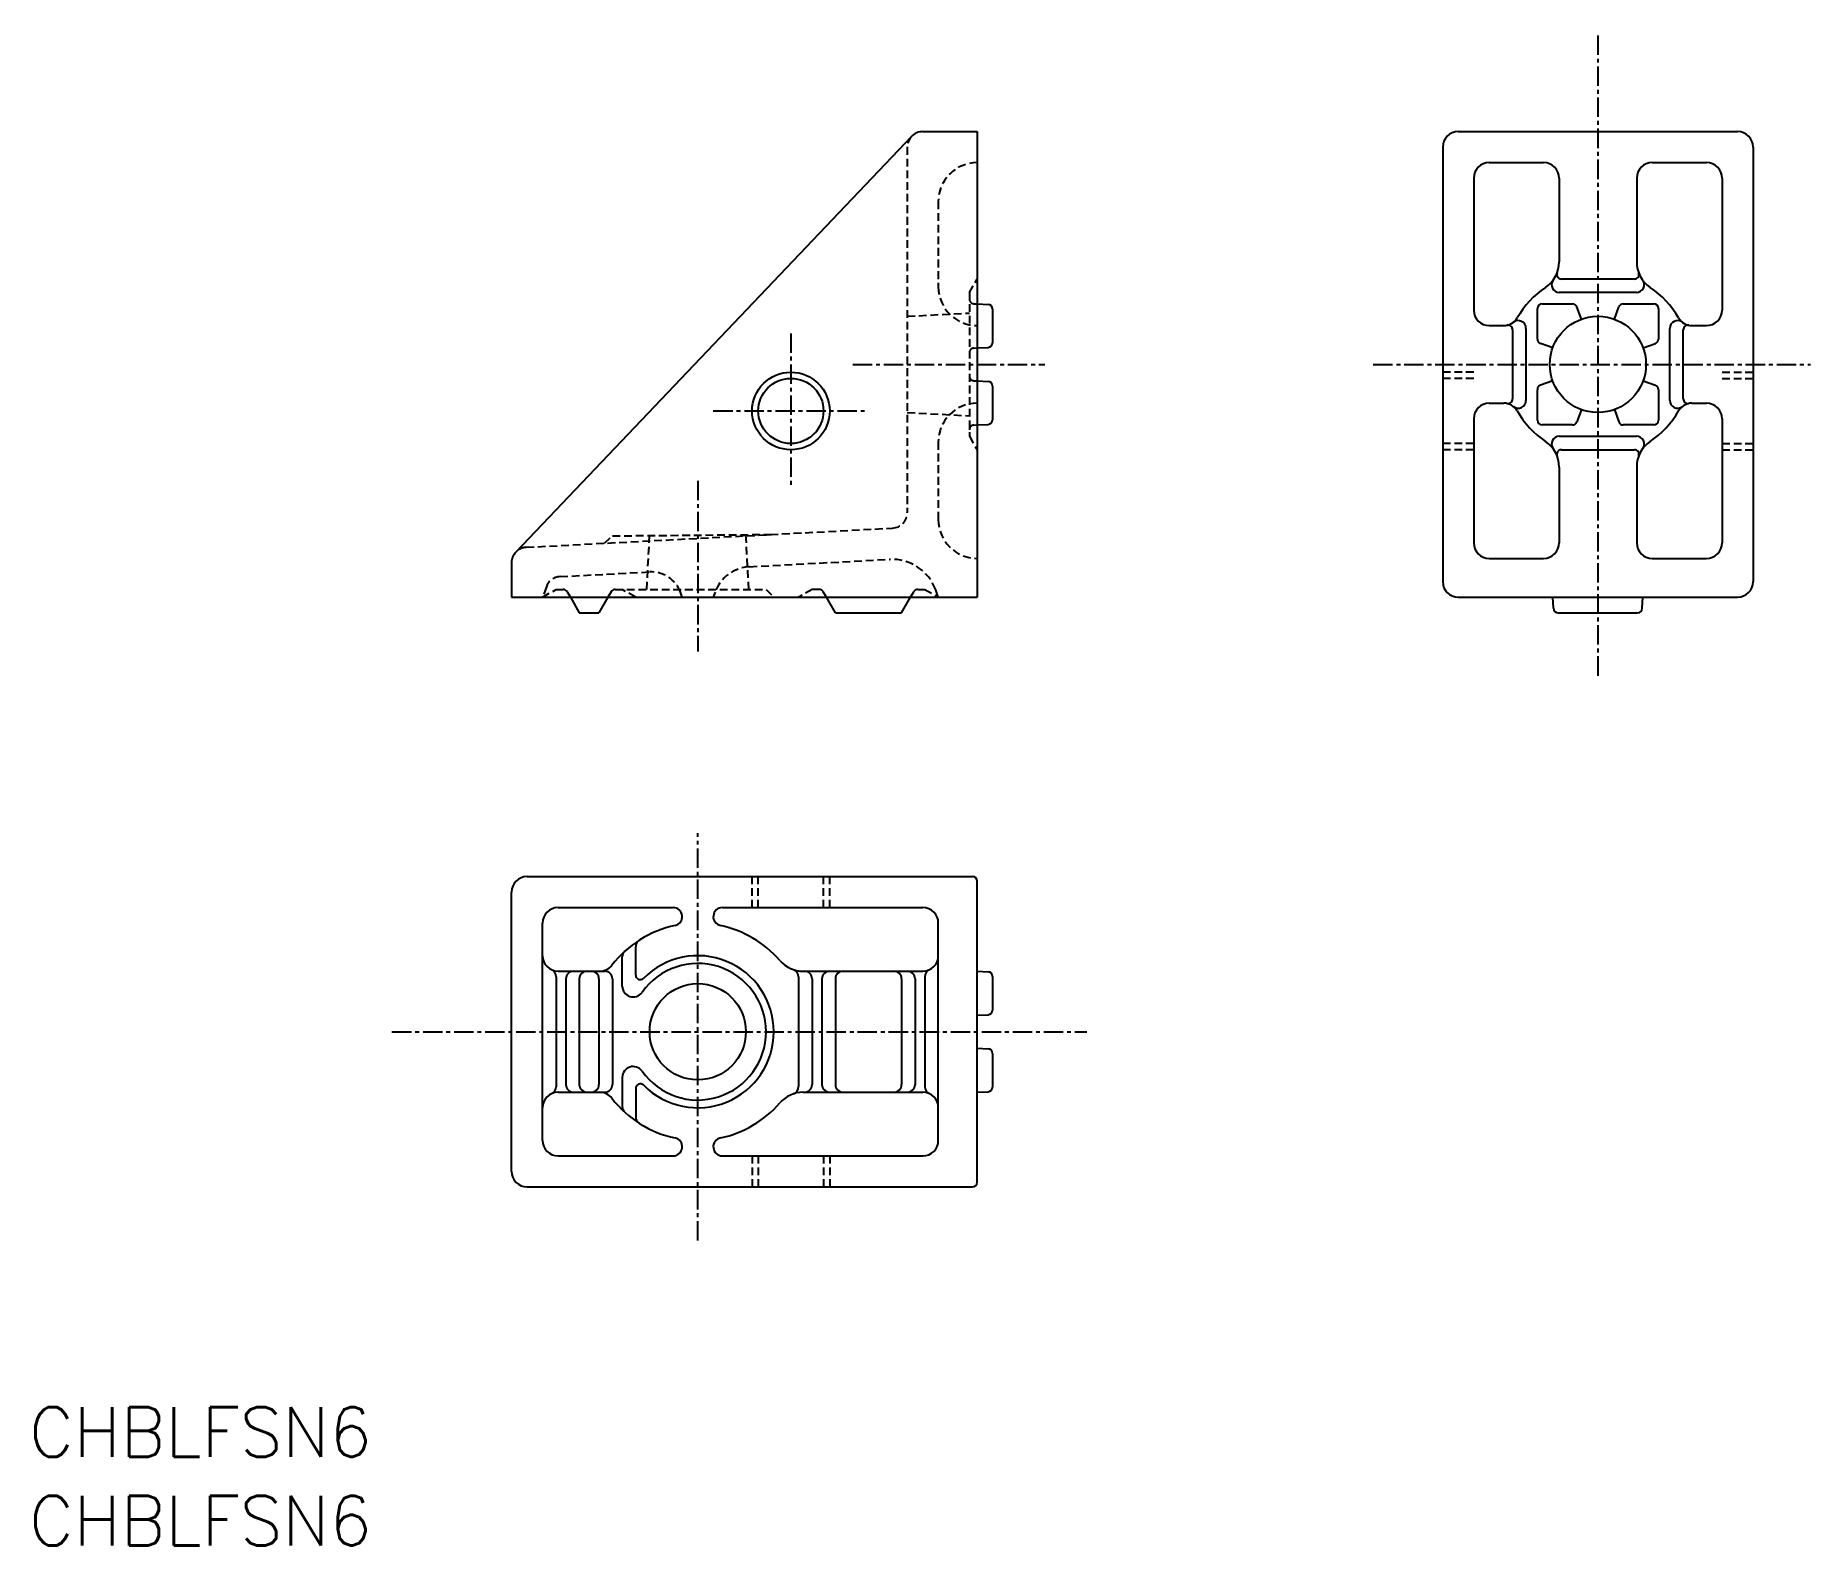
# Model space of a CAD drawing. Extents: x -49 to 66, y -73 to 24.
import ezdxf

# ---------------------------------------------------------------- set-up
doc = ezdxf.new("R2010")
doc.units = 0
doc.linetypes.add('CENTER', pattern=[2, 1.25, -0.25, 0.25, -0.25])
doc.linetypes.add('DASHED', pattern=[0.75, 0.5, -0.25])
doc.layers.get('0').update_dxf_attribs({"linetype": 'CONTINUOUS'})
doc.layers.add('CENTER', color=1, linetype='CENTER')
doc.styles.get("Standard").update_dxf_attribs({"font": 'txt.shx', "bigfont": 'bigfont.shx'})

msp = doc.modelspace()

# ---------------------------------------------------------------- linework, layer by layer
at = {"color": 7, "linetype": 'CONTINUOUS'}
for p, q in [((7.775725, 17.689516), (-17.724277, -9.095847)), ((8.499993, 18), (11.999993, 18)), ((11.999993, 18), (11.999993, -12)), ((42.999993, 18), (60.999993, 18)), ((41.999993, 17), (41.999993, -11)), ((61.999993, 17), (61.999993, -11)), ((43.999993, 15), (43.999993, 6.5)), ((44.999993, 16), (48.499993, 16)), ((49.499993, 15), (49.499993, 9.61438)), ((54.499993, 15), (54.499993, 9.61438)), ((55.499993, 16), (58.999993, 16)), ((59.999993, 15), (59.999993, 6.5)), ((54.349, 8.5), (49.650994, 8.5)), ((11.999995, 6.899998), (12.715695, 6.86249)), ((48.399994, 6.899994), (50.370453, 6.899994)), ((54.485451, 7.633972), (49.514542, 7.633972)), ((53.62954, 6.899994), (55.599991, 6.899994)), ((12.999993, 6.562901), (12.999993, 4.39736)), ((48.099991, 4.629547), (48.099991, 6.599991)), ((50.939736, 5.913049), (50.652363, 6.702603)), ((53.060261, 5.913042), (53.347638, 6.702603)), ((55.899987, 6.600006), (55.899987, 4.629547)), ((44.999993, 5.5), (45.937813, 5.5)), ((46.499993, 5.226715), (46.499993, 0.773285)), ((47.366028, 5.321686), (47.366028, 0.678314)), ((56.633957, 0.678314), (56.633957, 5.321686)), ((57.499993, 0.773285), (57.499993, 5.226715)), ((58.062172, 5.5), (58.999993, 5.5)), ((11.999993, 4.060263), (12.715701, 4.097772)), ((49.086953, 4.060258), (48.297394, 4.347635)), ((54.913041, 4.060255), (55.702591, 4.34763)), ((12, 1.939739), (12.715701, 1.90223)), ((12.999993, 1.602641), (12.999993, -0.562904)), ((48.099999, -0.600006), (48.099999, 1.370453)), ((49.086949, 1.939732), (48.297394, 1.652358)), ((54.913048, 1.939735), (55.702607, 1.652358)), ((55.899994, 1.370453), (55.899994, -0.599991)), ((44.999993, 0.5), (45.937813, 0.5)), ((50.93974, 0.086951), (50.652363, -0.70261)), ((53.060254, 0.086951), (53.347626, -0.702598)), ((58.062172, 0.5), (58.999993, 0.5)), ((11.999995, -0.900001), (12.715695, -0.862493)), ((43.999993, -0.5), (43.999993, -8.5)), ((50.370446, -0.900009), (48.399994, -0.900009)), ((55.599991, -0.899994), (53.62954, -0.899994)), ((59.999993, -0.5), (59.999993, -8.5)), ((49.514542, -1.633972), (54.485451, -1.633972)), ((49.650994, -2.5), (54.349, -2.5)), ((49.499993, -3.61438), (49.499993, -8.5)), ((54.499993, -3.61438), (54.499993, -8.5)), ((-18.000007, -9.785363), (-18.000007, -12)), ((44.999993, -9.5), (48.499993, -9.5)), ((55.499993, -9.5), (58.999993, -9.5)), ((-18.000007, -12), (11.999993, -12)), ((-14.211327, -12.000001), (-13.633978, -12.999998)), ((-11.788681, -12.000002), (-12.366032, -13.000002)), ((2.866017, -13.000001), (2.288666, -12)), ((7.133971, -13), (7.711319, -12.000003)), ((42.999993, -12), (60.999993, -12)), ((49.137501, -12.715699), (49.099995, -12.000006)), ((54.862481, -12.715702), (54.899994, -12.00001)), ((-13.633979, -13), (-12.366035, -13)), ((2.866021, -13), (7.133973, -13)), ((49.437089, -13), (54.56289, -13)), ((-17.000006, -30.000005), (11.699996, -30.000005)), ((11.999993, -49.700002), (11.999993, -30.300009)), ((-18.000006, -49.000005), (-18.000006, -31.000005)), ((-15.000006, -32.000005), (-7.583598, -32.000005)), ((-4.416411, -32.000005), (8.499995, -32.000005)), ((-16.000006, -47.000005), (-16.000006, -33.000005)), ((9.499995, -47.000005), (9.499995, -33.000005)), ((-10.866032, -37.058203), (-10.866032, -35.184637)), ((-10.000006, -36.346243), (-10.000006, -34.522787)), ((-15.13398, -36.459448), (-15.13398, -43.540579)), ((-15.000006, -36.100012), (-12.000005, -36.100012)), ((-14.500004, -36.600012), (-14.500004, -43.400015)), ((-13.63398, -36.600012), (-13.63398, -43.400015)), ((-12.366032, -36.600012), (-12.366032, -43.400015)), ((-11.500005, -36.600012), (-11.500005, -43.400015)), ((0.499996, -36.469793), (0.499996, -43.530233)), ((0.79632, -36.100012), (8.499995, -36.100012)), ((1.366022, -36.600012), (1.366022, -43.400015)), ((1.999996, -36.600012), (1.999996, -43.400015)), ((2.866022, -36.600012), (2.866022, -43.400015)), ((7.133971, -36.600012), (7.133971, -43.400015)), ((7.999995, -36.600012), (7.999995, -43.400015)), ((8.633971, -36.459448), (8.633971, -43.540579)), ((11.999995, -36.100006), (12.715699, -36.137514)), ((12.999993, -36.437109), (12.999993, -38.602651)), ((11.999997, -38.939749), (12.715697, -38.902241)), ((11.999997, -41.060264), (12.715697, -41.097772)), ((12.999993, -41.39736), (12.999993, -43.562917)), ((-10.866032, -42.941808), (-10.866032, -44.815374)), ((-15.000006, -43.900015), (-12.000005, -43.900015)), ((-10.000006, -43.653768), (-10.000006, -45.477239)), ((0.796318, -43.900015), (8.499995, -43.900015)), ((11.999995, -43.900011), (12.715695, -43.862501)), ((-15.000006, -48.000005), (-7.583596, -48.000005)), ((-4.416413, -48.000005), (8.499995, -48.000005)), ((-17.000006, -50.000005), (11.699996, -50.000005))]:
    msp.add_line(p, q, dxfattribs=at)
at = {"color": 3, "linetype": 'DASHED'}
for p, q in [((7.499993, 17), (7.499993, -6.551036)), ((9.499993, 13.5), (9.499993, 8)), ((11.499993, 7.633978), (11.999993, 8.500002)), ((11.499993, 7.633974), (11.499993, -1.63397)), ((11.784295, 6.911303), (11.999995, 6.899998)), ((7.499997, 6.1), (11.499993, 6.309631)), ((11.784293, 4.048958), (11.999993, 4.060263)), ((43.999993, 2.5), (41.999993, 2.5)), ((59.999993, 2.5), (61.999993, 2.5)), ((11.784293, 1.951042), (12, 1.939739)), ((43.999993, 2.1), (41.999993, 2.1)), ((59.999993, 2.1), (61.999993, 2.1)), ((7.499997, -0.1), (11.5, -0.309632)), ((11.784295, -0.911306), (11.999995, -0.900001)), ((9.499993, -2), (9.499993, -7)), ((11.499993, -1.633975), (11.999993, -2.5)), ((43.999993, -2.1), (41.999993, -2.1)), ((59.999993, -2.1), (61.999993, -2.1)), ((43.999993, -2.5), (41.999993, -2.5)), ((59.999993, -2.5), (61.999993, -2.5)), ((-17.052339, -8.786734), (6.552331, -7.549665)), ((-11.500003, -8.047998), (-1.249522, -7.958543)), ((-9.286563, -11.5), (-9.102839, -7.994338)), ((-2.71344, -11.5), (-2.900001, -7.940207)), ((-12.007068, -8.522325), (-11.500001, -8.015257)), ((-2.664031, -10.035419), (6.353806, -9.562814)), ((-15.756758, -11.331687), (-16.000005, -12.000002)), ((-14.869403, -10.675075), (-9.0984, -10.37263)), ((-16.000007, -12), (-15.133981, -11.5)), ((-15.133979, -11.5), (-14.67321, -11.5)), ((-14.413401, -11.649999), (-14.211327, -12.000001)), ((-11.586607, -11.649999), (-11.788681, -12.000002)), ((-11.326805, -11.5), (-1.600006, -11.5)), ((-10.000008, -11.999997), (-10.866034, -11.499997)), ((-10.000008, -11.999997), (-10.866034, -11.499997)), ((-7.000002, -11.999999), (-7.114344, -11.685848)), ((-4.882424, -11.676944), (-5.000007, -12.000001)), ((-1.600004, -11.499999), (-1.100004, -12)), ((1.366021, -11.499999), (0.499995, -11.999999)), ((1.82679, -11.5), (1.366021, -11.5)), ((2.288666, -12), (2.086594, -11.650001)), ((7.711319, -12.000003), (7.913394, -11.65)), ((8.173203, -11.5), (8.633973, -11.5)), ((8.633967, -11.499998), (9.499993, -11.999998)), ((9.499997, -11.999996), (9.329894, -11.532641)), ((-2.5, -32.000012), (-2.5, -30.000012)), ((-2.1, -32.000012), (-2.1, -30.000012)), ((2.099986, -32.000012), (2.099986, -30.000012)), ((2.499986, -32.000012), (2.499986, -30.000012)), ((-2.5, -47.999998), (-2.5, -49.999998)), ((-2.1, -47.999998), (-2.1, -49.999998)), ((2.099986, -47.999998), (2.099986, -49.999998)), ((2.499986, -47.999998), (2.499986, -49.999998))]:
    msp.add_line(p, q, dxfattribs=at)
at = {"color": 7, "linetype": 'CONTINUOUS'}
for centre, radius in [((51.999993, 3), 3.1), ((0, 0), 2.5), ((0, 0), 2.1), ((-6.000005, -40.000005), 3.1)]:
    msp.add_circle(centre, radius, dxfattribs=at)
at = {"color": 3, "linetype": 'DASHED'}
for centre, radius, start, end in [((8.499993, 17), 1, 136.408234, 179.999985), ((11.999993, 13.5), 2.5, 89.999993, 179.999985), ((11.999993, 8), 2.5, 179.999972, 269.999971), ((11.799996, 7.210892), 0.3, 179.999972, 266.999961), ((11.799996, 3.749369), 0.3, 92.999989, 179.999985), ((11.799996, 2.250632), 0.3, 179.999972, 266.999961), ((11.999993, -2), 2.5, 89.999993, 179.999985), ((11.799996, -1.210894), 0.3, 92.999989, 179.999985), ((6.499993, -6.551036), 1, 273.000017, 359.999995), ((11.999993, -7), 2.5, 179.999972, 269.999971), ((-17.000007, -9.785363), 1, 92.999989, 136.408234), ((-2.533187, -12.531992), 2.5, 92.999989, 159.999978), ((6.510811, -12.558702), 3, 20.000002, 92.999989), ((-14.81707, -11.673705), 1, 92.999989, 159.999978), ((-8.993728, -12.369889), 2, 20.000002, 92.999989), ((1.82679, -11.8), 0.3, 30.000001, 89.999993), ((8.173203, -11.8), 0.3, 89.999993, 149.999981)]:
    msp.add_arc(centre, radius, start, end, dxfattribs=at)
at = {"color": 7, "linetype": 'CONTINUOUS'}
for centre, radius, start, end in [((8.499993, 17), 1, 89.999993, 136.408234), ((42.999993, 17), 1, 89.999993, 179.999985), ((60.999993, 17), 1, 0, 89.999993), ((44.999993, 15), 1, 89.999993, 179.999985), ((48.499993, 15), 1, 0, 89.999993), ((55.499993, 15), 1, 89.999993, 179.999985), ((58.999993, 15), 1, 0, 89.999993), ((47.499993, 9.61438), 2, 304.228872, 0), ((56.499993, 9.61438), 2, 179.999972, 235.77111), ((49.514542, 8.133972), 0.5, 143.689297, 269.999971), ((49.650994, 8.800003), 0.3, 159.263069, 269.999971), ((54.349, 8.800003), 0.3, 270.000007, 20.736915), ((54.485451, 8.133972), 0.5, 270.000007, 36.310689), ((51.999993, 3), 6, 124.228847, 149.999981), ((48.399994, 6.599991), 0.3, 89.999993, 179.999985), ((50.370453, 6.599991), 0.3, 19.999999, 89.999993), ((53.62954, 6.600006), 0.3, 89.999993, 159.999978), ((51.999993, 3), 6, 29.999998, 55.771128), ((55.599991, 6.600006), 0.3, 0, 89.999993), ((12.699997, 6.562901), 0.3, 359.999995, 86.999989), ((44.999993, 6.5), 1, 179.999972, 269.999971), ((45.937813, 6.5), 1, 270.000007, 330.000002), ((46.866028, 5.321686), 0.5, 0, 128.229001), ((57.133957, 5.321686), 0.5, 51.770793, 179.999985), ((58.062172, 6.5), 1, 210.000019, 270.000007), ((58.999993, 6.5), 1, 270.000007, 0), ((46.199997, 5.226715), 0.3, 0, 101.634932), ((48.399994, 4.629547), 0.3, 179.999972, 249.999977), ((55.599991, 4.629547), 0.3, 290.000008, 0), ((57.799996, 5.226715), 0.3, 78.365053, 179.999985), ((12.699997, 4.39736), 0.3, 273.000017, 359.999995), ((12.699997, 1.602641), 0.3, 359.999995, 86.999989), ((48.399994, 1.370453), 0.3, 109.999986, 179.999985), ((55.599991, 1.370453), 0.3, 0, 69.999992), ((44.999993, -0.5), 1, 89.999993, 179.999985), ((45.937813, -0.5), 1, 29.999998, 89.999993), ((46.199997, 0.773285), 0.3, 258.365068, 0), ((46.866028, 0.678314), 0.5, 231.770999, 0), ((51.999993, 3), 6, 304.228872, 330.000002), ((57.133957, 0.678314), 0.5, 179.999972, 308.229164), ((58.062172, -0.5), 1, 89.999993, 149.999981), ((57.799996, 0.773285), 0.3, 179.999972, 281.634896), ((58.999993, -0.5), 1, 0, 89.999993), ((12.699997, -0.562904), 0.3, 273.000017, 359.999995), ((51.999993, 3), 6, 210.000019, 235.771153), ((48.399994, -0.600006), 0.3, 179.999972, 269.999971), ((50.370446, -0.600006), 0.3, 270.000007, 340.000001), ((53.62954, -0.599991), 0.3, 200.000022, 270.000007), ((55.599991, -0.599991), 0.3, 270.000007, 0), ((47.499993, -3.61438), 2, 0, 55.771128), ((49.514542, -2.133972), 0.5, 89.999993, 216.310674), ((54.485451, -2.133972), 0.5, 323.689311, 89.999993), ((56.499993, -3.61438), 2, 124.228847, 179.999985), ((49.650994, -2.800003), 0.3, 89.999993, 200.736902), ((54.349, -2.800003), 0.3, 339.263085, 89.999993), ((-17.000007, -9.785363), 1, 136.408234, 179.999985), ((44.999993, -8.5), 1, 179.999972, 269.999971), ((48.499993, -8.5), 1, 270.000007, 0), ((55.499993, -8.5), 1, 179.999972, 269.999971), ((58.999993, -8.5), 1, 270.000007, 0), ((42.999993, -11), 1, 179.999972, 269.999971), ((60.999993, -11), 1, 270.000007, 0), ((-14.67321, -11.8), 0.3, 30.000001, 89.999986), ((-11.326805, -11.8), 0.3, 89.999986, 149.999981), ((49.437089, -12.699997), 0.3, 183.000025, 270.000007), ((54.56289, -12.699997), 0.3, 270.000007, 357), ((-17.000006, -31.000005), 1, 89.999993, 179.999985), ((11.699996, -30.300009), 0.3, 0, 89.999993), ((-15.000006, -33.000005), 1, 89.999993, 179.999985), ((-7.583598, -32.583593), 0.583594, 282.053125, 89.999993), ((-4.416411, -32.583593), 0.583594, 89.999993, 257.946847), ((8.499995, -33.000005), 1, 0, 89.999993), ((-6.000005, -40.000005), 7, 102.05311, 142.229494), ((-6.000005, -40.000005), 7, 40.961781, 77.946875), ((-9.500006, -34.522787), 0.5, 122.578974, 179.999985), ((-15.000006, -35.100012), 1, 179.999972, 269.999971), ((-10.366032, -35.184637), 0.5, 132.198133, 179.999985), ((-6.000005, -40.000005), 4.9, 0, 135.360237), ((0.79632, -34.100012), 2, 220.961802, 270.000007), ((8.499995, -35.100012), 1, 270.000007, 0), ((-15.63398, -36.459448), 0.5, 0, 64.998047), ((-14.000005, -36.600012), 0.5, 89.999993, 179.999985), ((-13.13398, -36.600012), 0.5, 89.999993, 179.999985), ((-12.866032, -36.600012), 0.5, 0, 89.999993), ((-12.323769, -35.100012), 1, 270.000007, 322.229519), ((-12.000005, -36.600012), 0.5, 0, 89.999993), ((-9.700007, -36.346243), 0.3, 179.999972, 315.360236), ((-6.000005, -40.000005), 4.4, 0, 144.772482), ((-0.000004, -36.469793), 0.5, 0, 71.425992), ((0.866022, -36.600012), 0.5, 0, 89.999993), ((2.499996, -36.600012), 0.5, 89.999993, 179.999985), ((3.366022, -36.600012), 0.5, 89.999993, 179.999985), ((6.633971, -36.600012), 0.5, 0, 89.999993), ((7.499995, -36.600012), 0.5, 0, 89.999993), ((9.133971, -36.459448), 0.5, 115.001972, 179.999985), ((12.699997, -36.437109), 0.3, 0, 86.999989), ((-10.166032, -37.058203), 0.7, 179.999972, 324.772481), ((12.699997, -38.602651), 0.3, 273.000011, 0), ((-6.000005, -40.000005), 4.4, 215.227518, 0), ((-6.000005, -40.000005), 4.9, 224.639763, 0), ((12.699997, -41.39736), 0.3, 0, 86.999989), ((-10.166032, -42.941808), 0.7, 35.227492, 179.999985), ((-14.000005, -43.400015), 0.5, 179.999972, 269.999971), ((-13.13398, -43.400015), 0.5, 179.999972, 269.999971), ((-12.866032, -43.400015), 0.5, 270.000007, 0), ((-12.000005, -43.400015), 0.5, 270.000007, 0), ((-9.700007, -43.653768), 0.3, 44.639738, 179.999985), ((0.866022, -43.400015), 0.5, 270.000007, 0), ((2.499996, -43.400015), 0.5, 179.999972, 269.999971), ((3.366022, -43.400015), 0.5, 179.999972, 269.999971), ((6.633971, -43.400015), 0.5, 270.000007, 0), ((7.499995, -43.400015), 0.5, 270.000007, 0), ((-15.000006, -44.900015), 1, 89.999993, 179.999985), ((-15.63398, -43.540579), 0.5, 295.001953, 0), ((-12.323768, -44.900015), 1, 37.770498, 89.999993), ((-6.000005, -40.000005), 7, 217.77052, 257.946904), ((-6.000005, -40.000005), 7, 282.053111, 319.038202), ((0.796318, -45.900015), 2, 89.999993, 139.038184), ((-0.000004, -43.530233), 0.5, 288.573967, 0), ((8.499995, -44.900015), 1, 0, 89.999993), ((9.133971, -43.540579), 0.5, 179.999972, 244.997984), ((12.699997, -43.562917), 0.3, 273.000011, 0), ((-10.366032, -44.815374), 0.5, 179.999972, 227.801824), ((-9.500006, -45.477239), 0.5, 179.999972, 237.420983), ((-7.583596, -47.416418), 0.583592, 270.000007, 77.946889), ((-4.416413, -47.416418), 0.583592, 102.053096, 269.999971), ((-15.000006, -47.000005), 1, 179.999972, 269.999971), ((8.499995, -47.000005), 1, 270.000007, 0), ((-17.000006, -49.000005), 1, 179.999972, 269.999971), ((11.699996, -49.700002), 0.3, 270.000007, 0)]:
    msp.add_arc(centre, radius, start, end, dxfattribs=at)
at = {"layer": 'CENTER', "color": 1, "linetype": 'CENTER'}
for p, q in [((51.999993, 24.192084), (51.999993, -17.114121)), ((0, 5), (0, -5)), ((3.984978, 3), (16.369439, 3)), ((37.520478, 3), (65.699921, 3)), ((-5, 0), (4.999993, 0)), ((-6, -4.5), (-6, -15.499999)), ((-6.000005, -53.445776), (-6.000005, -27.206442)), ((-25.704039, -40.000005), (19.076142, -40.000005))]:
    msp.add_line(p, q, dxfattribs=at)

# ---------------------------------------------------------------- texts
at = {"color": 7, "linetype": 'CONTINUOUS'}
for p in [(-49.086859, -67.387415), (-49.086859, -73.104586)]:
    msp.add_text('CHBLFSN6', height=3.2, dxfattribs=at).set_placement(p)

doc.saveas('drawing.dxf')
